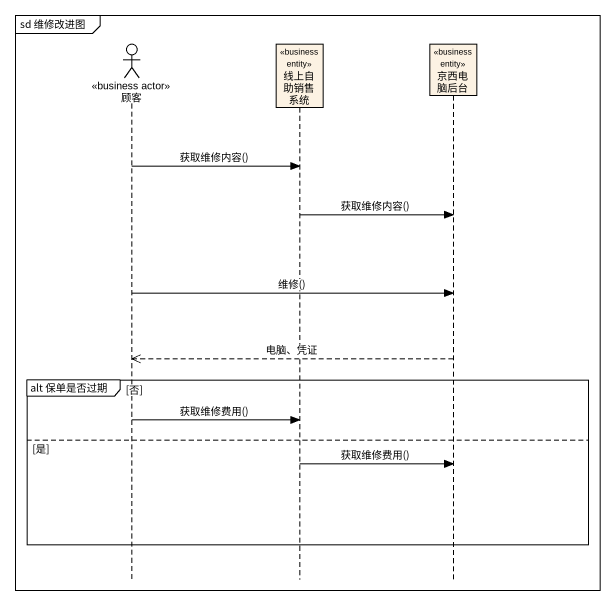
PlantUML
@startuml
mainframe sd 维修改进图
hide footbox
actor 顾客 <<business actor>>
participant 线上自助销售系统 <<business entity>>
participant 京西电脑后台 <<business entity>>

顾客 -> 线上自助销售系统 : 获取维修内容()
线上自助销售系统 -> 京西电脑后台 : 获取维修内容()
顾客 -> 京西电脑后台 : 维修()
京西电脑后台 -->> 顾客 : 电脑、凭证
group alt 保单是否过期 [否]
  顾客 -> 线上自助销售系统 : 获取维修费用()
else 是
  线上自助销售系统 -> 京西电脑后台 : 获取维修费用()
end
@enduml
